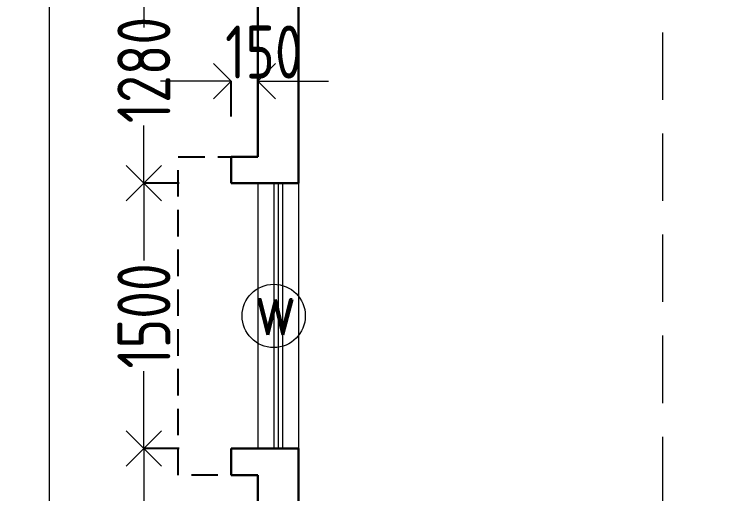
# Model space of a CAD drawing. Header units: inches. Extents: x -605 to 2991212, y -2872845 to 0.
# Drawn here: x 2173762 to 2177802, y -2632621 to -2629910 of the extents above; entities that cross this region are included whole.
import ezdxf

# ---------------------------------------------------------------- set-up
doc = ezdxf.new("R2010")
doc.units = ezdxf.units.IN
doc.header["$LTSCALE"] = 600
doc.header["$MEASUREMENT"] = 0
doc.linetypes.add('DASHED', pattern=[19.05, 12.7, -6.35])
doc.linetypes.add('DASHED2', pattern=[0.375, 0.25, -0.125])
for name, color, linetype, lineweight in [('DIM', 251, 'Continuous', 0), ('object dash', 250, 'DASHED', 5), ('TEXT', 7, 'Continuous', 0), ('WALLS', 7, 'Continuous', 30)]:
    doc.layers.add(name, color=color, linetype=linetype, lineweight=lineweight)
doc.layers.add('SnT-ROAD', color=25, linetype='Continuous')
doc.layers.add('window', color=7, linetype='Continuous', lineweight=15, true_color=0x735461)
doc.styles.add('DIM', font='geniso.shx', dxfattribs={"width": 0.85})
doc.styles.add('PV_ROMAND', font='romand.shx')
doc.dimstyles.new('ST-100', dxfattribs={"dimscale": 100, "dimtxt": 2.5, "dimasz": 2, "dimexe": 0.18, "dimexo": 0.0625, "dimgap": 0.2, "dimtad": 0, "dimdec": 0, "dimzin": 0, "dimdsep": 46, "dimtxsty": 'DIM', "dimblk": 'OPEN90', "dimcen": 0.09, "dimclrd": 256, "dimclrt": 7, "dimadec": 0, "dimazin": 0, "dimtfac": 1, "dimtdec": 0, "dimtofl": 0, "dimtmove": 0, "dimatfit": 3, "dimldrblk": 'OPEN90', "dimfxl": 1, "dimtolj": 1, "dimtzin": 0, "dimlwd": -1, "dimarcsym": 0})

# ---------------------------------------------------------------- blocks, each defined once
blk = doc.blocks.new('_Open90')
at = {"color": 0, "linetype": 'ByBlock', "lineweight": -2}
for p, q in [((-0.5, 0.5), (0, 0)), ((0, 0), (-1, 0)), ((0, 0), (-0.5, -0.5))]:
    blk.add_line(p, q, dxfattribs=at)
blk = doc.blocks.new('*D1669')
at = {"layer": 'Defpoints', "color": 0}
for p in [(2174989.2, -2628655.5), (2174495.2, -2629585.5), (2174989.2, -2629585.5)]:
    blk.add_point(p, dxfattribs=at)
at = {"layer": 'DIM'}
for p, q in [((2174495.2, -2628455.5), (2174495.2, -2628255.5)), ((2174495.2, -2629785.5), (2174495.2, -2629985.5))]:
    blk.add_line(p, q, dxfattribs=at)
at = {"layer": 'DIM', "color": 0, "lineweight": -2}
for p, q in [((2174695.2, -2628655.5), (2174495.2, -2628655.5)), ((2174695.2, -2629585.5), (2174495.2, -2629585.5))]:
    blk.add_line(p, q, dxfattribs=at)
at = {"layer": 'DIM', "xscale": 200, "yscale": 200, "zscale": 200}
for p, rotation in [((2174495.2, -2628655.5), 270), ((2174495.2, -2629585.5), 90)]:
    blk.add_blockref('_Open90', p, dxfattribs=dict(at, rotation=rotation))
at = {"layer": 'DIM', "color": 7, "insert": (2174495.2, -2629120.5), "char_height": 300, "attachment_point": 5, "rotation": 90, "style": 'DIM'}
blk.add_mtext('\\A1;930', dxfattribs=at)
blk = doc.blocks.new('*D1670')
at = {"layer": 'Defpoints', "color": 0}
for p in [(2175139.2, -2629585.5), (2174495.2, -2630865.5), (2175139.2, -2630865.5)]:
    blk.add_point(p, dxfattribs=at)
at = {"layer": 'DIM', "color": 0, "lineweight": -2}
for p, q in [((2174695.2, -2629585.5), (2174495.2, -2629585.5)), ((2174695.2, -2630865.5), (2174495.2, -2630865.5))]:
    blk.add_line(p, q, dxfattribs=at)
at = {"layer": 'DIM'}
for p, q in [((2174495.2, -2629785.5), (2174495.2, -2629912.1)), ((2174495.2, -2630665.5), (2174495.2, -2630538.8))]:
    blk.add_line(p, q, dxfattribs=at)
at = {"layer": 'DIM', "xscale": 200, "yscale": 200, "zscale": 200}
for p, rotation in [((2174495.2, -2629585.5), 90), ((2174495.2, -2630865.5), 270)]:
    blk.add_blockref('_Open90', p, dxfattribs=dict(at, rotation=rotation))
at = {"layer": 'DIM', "color": 7, "insert": (2174495.2, -2630225.5), "char_height": 300, "attachment_point": 5, "rotation": 90, "style": 'DIM'}
blk.add_mtext('\\A1;1280', dxfattribs=at)
blk = doc.blocks.new('*D1671')
at = {"layer": 'Defpoints', "color": 0}
for p in [(2175139.2, -2630865.5), (2174495.2, -2632365.7), (2174989.2, -2632365.7)]:
    blk.add_point(p, dxfattribs=at)
at = {"layer": 'DIM', "color": 0, "lineweight": -2}
for p, q in [((2174695.2, -2630865.5), (2174495.2, -2630865.5)), ((2174695.2, -2632365.7), (2174495.2, -2632365.7))]:
    blk.add_line(p, q, dxfattribs=at)
at = {"layer": 'DIM'}
for p, q in [((2174495.2, -2631065.5), (2174495.2, -2631302.2)), ((2174495.2, -2632165.7), (2174495.2, -2631928.9))]:
    blk.add_line(p, q, dxfattribs=at)
at = {"layer": 'DIM', "xscale": 200, "yscale": 200, "zscale": 200}
for p, rotation in [((2174495.2, -2630865.5), 90), ((2174495.2, -2632365.7), 270)]:
    blk.add_blockref('_Open90', p, dxfattribs=dict(at, rotation=rotation))
at = {"layer": 'DIM', "color": 7, "insert": (2174495.2, -2631615.6), "char_height": 300, "attachment_point": 5, "rotation": 90, "style": 'DIM'}
blk.add_mtext('\\A1;1500', dxfattribs=at)
blk = doc.blocks.new('*D1672')
at = {"layer": 'Defpoints', "color": 0}
for p in [(2174989.2, -2632365.7), (2174495.2, -2634859.5), (2174989.2, -2634859.5)]:
    blk.add_point(p, dxfattribs=at)
at = {"layer": 'DIM', "color": 0, "lineweight": -2}
for p, q in [((2174695.2, -2632365.7), (2174495.2, -2632365.7)), ((2174695.2, -2634859.5), (2174495.2, -2634859.5))]:
    blk.add_line(p, q, dxfattribs=at)
at = {"layer": 'DIM'}
for p, q in [((2174495.2, -2632565.7), (2174495.2, -2633247.9)), ((2174495.2, -2634659.5), (2174495.2, -2633977.3))]:
    blk.add_line(p, q, dxfattribs=at)
at = {"layer": 'DIM', "xscale": 200, "yscale": 200, "zscale": 200}
for p, rotation in [((2174495.2, -2632365.7), 90), ((2174495.2, -2634859.5), 270)]:
    blk.add_blockref('_Open90', p, dxfattribs=dict(at, rotation=rotation))
at = {"layer": 'DIM', "color": 7, "insert": (2174495.2, -2633612.6), "char_height": 300, "attachment_point": 5, "rotation": 90, "style": 'DIM'}
blk.add_mtext('\\A1;2494', dxfattribs=at)
blk = doc.blocks.new('*D1719')
at = {"layer": 'Defpoints', "color": 0}
for p in [(2175139.2, -2630288.7), (2174989.2, -2630715.5), (2175139.2, -2630715.5)]:
    blk.add_point(p, dxfattribs=at)
at = {"layer": 'DIM'}
for p, q in [((2174789.2, -2630288.7), (2174589.2, -2630288.7)), ((2175339.2, -2630288.7), (2175539.2, -2630288.7))]:
    blk.add_line(p, q, dxfattribs=at)
at = {"layer": 'DIM', "color": 0, "lineweight": -2}
for p, q in [((2174989.2, -2630488.7), (2174989.2, -2630288.7)), ((2175139.2, -2630488.7), (2175139.2, -2630288.7))]:
    blk.add_line(p, q, dxfattribs=at)
at = {"layer": 'DIM', "xscale": 200, "yscale": 200, "zscale": 200}
blk.add_blockref('_Open90', (2174989.2, -2630288.7), dxfattribs=at)
at = {"layer": 'DIM', "xscale": 200, "yscale": 200, "zscale": 200, "rotation": 180}
blk.add_blockref('_Open90', (2175139.2, -2630288.7), dxfattribs=at)
at = {"layer": 'DIM', "color": 7, "insert": (2175173.7, -2630123.6), "char_height": 300, "attachment_point": 5, "style": 'DIM'}
blk.add_mtext('\\A1;150', dxfattribs=at)
blk = doc.blocks.new('*D1721')
at = {"layer": 'Defpoints', "color": 0}
for p in [(2173959.3, -2628655.5), (2174989.2, -2628655.5), (2174989.2, -2716075.5)]:
    blk.add_point(p, dxfattribs=at)
at = {"layer": 'DIM', "color": 0, "lineweight": -2}
for p, q in [((2174159.3, -2628655.5), (2173959.3, -2628655.5)), ((2174159.3, -2716075.5), (2173959.3, -2716075.5))]:
    blk.add_line(p, q, dxfattribs=at)
at = {"layer": 'DIM'}
for p, q in [((2173959.3, -2628855.5), (2173959.3, -2671924.6)), ((2173959.3, -2715875.5), (2173959.3, -2672806.3))]:
    blk.add_line(p, q, dxfattribs=at)
at = {"layer": 'DIM', "xscale": 200, "yscale": 200, "zscale": 200}
for p, rotation in [((2173959.3, -2628655.5), 90), ((2173959.3, -2716075.5), 270)]:
    blk.add_blockref('_Open90', p, dxfattribs=dict(at, rotation=rotation))
at = {"layer": 'DIM', "color": 7, "insert": (2173959.3, -2672365.5), "char_height": 300, "attachment_point": 5, "rotation": 90, "style": 'DIM'}
blk.add_mtext('\\A1;87420', dxfattribs=at)
blk = doc.blocks.new('sdfvgfdd')
at = {"layer": 'TEXT'}
blk.add_circle((2432365.2, -2352024.6), 178.8, dxfattribs=at)
at = {"layer": 'TEXT', "insert": (2432263.3, -2351931.7), "char_height": 200, "attachment_point": 1, "style": 'PV_ROMAND'}
blk.add_mtext('W', dxfattribs=at)

msp = doc.modelspace()

# ---------------------------------------------------------------- linework, layer by layer
at = {"color": 7, "linetype": 'DASHED2'}
for p, q in [((2174689.2, -2632515.7), (2174689.2, -2630715.5)), ((2174689.2, -2630715.5), (2175139.2, -2630715.5)), ((2175139.2, -2632515.7), (2174689.2, -2632515.7))]:
    msp.add_line(p, q, dxfattribs=at)
at = {"layer": 'object dash', "color": 1, "ltscale": 0.05}
msp.add_lwpolyline([(2177801.9, -2717261.6), (2177429, -2717261.6), (2177429, -2626488), (2177801.9, -2626488)], dxfattribs=at)
at = {"layer": 'WALLS', "linetype": 'ByBlock'}
for p, q in [((2175139.2, -2628805.5), (2175139.2, -2630715.5)), ((2175369.2, -2629035.5), (2175369.2, -2630865.5)), ((2174989.2, -2630865.5), (2174989.2, -2630715.5)), ((2174989.2, -2630715.5), (2175139.2, -2630715.5)), ((2175139.2, -2630865.5), (2174989.2, -2630865.5)), ((2175139.2, -2630865.5), (2175369.2, -2630865.5)), ((2175139.2, -2632365.5), (2174989.2, -2632365.7)), ((2174989.2, -2632365.7), (2174989.2, -2632515.7)), ((2175139.2, -2632365.5), (2175369.2, -2632365.5)), ((2175369.2, -2632365.5), (2175369.2, -2634859.5)), ((2174989.2, -2632515.7), (2175139.2, -2632515.7)), ((2175139.2, -2632515.7), (2175139.2, -2634709.5))]:
    msp.add_line(p, q, dxfattribs=at)
at = {"layer": 'window', "color": 146, "linetype": 'ByBlock', "true_color": 0x105689}
for p, q in [((2175139.2, -2630865.5), (2175139.2, -2632365.5)), ((2175229.2, -2630865.5), (2175229.2, -2632365.5)), ((2175254.2, -2630865.5), (2175254.2, -2632365.5)), ((2175279.2, -2630865.5), (2175279.2, -2632365.5)), ((2175369.2, -2630865.5), (2175369.2, -2632365.5))]:
    msp.add_line(p, q, dxfattribs=at)

# ---------------------------------------------------------------- block references
at = {"layer": 'SnT-ROAD', "color": 4, "linetype": 'ByBlock'}
msp.add_blockref('sdfvgfdd', (-257136, -279590.8), dxfattribs=at)

# ---------------------------------------------------------------- dimensions: what is measured, and where the dimension line sits
at = {"layer": 'DIM'}
for base, p1, p2, picture, middle in [((2174495.2, -2629585.5), (2174989.2, -2628655.5), (2174989.2, -2629585.5), '*D1669', (2174495.2, -2629120.5)), ((2173959.3, -2628655.5), (2174989.2, -2716075.5), (2174989.2, -2628655.5), '*D1721', (2173959.3, -2672365.5)), ((2174495.2, -2630865.5), (2175139.2, -2629585.5), (2175139.2, -2630865.5), '*D1670', (2174495.2, -2630225.5)), ((2174495.2, -2632365.7), (2175139.2, -2630865.5), (2174989.2, -2632365.7), '*D1671', (2174495.2, -2631615.6)), ((2174495.2, -2634859.5), (2174989.2, -2632365.7), (2174989.2, -2634859.5), '*D1672', (2174495.2, -2633612.6))]:
    dim = msp.add_linear_dim(base=base, p1=p1, p2=p2, angle=90, dimstyle='ST-100', override={"dimtxt": 3, "dimexe": 0, "dimexo": 0, "dimtmove": 1, "dimfxl": 2, "dimfxlon": 1, "dimtfillclr": 256, "dimarcsym": 1}, dxfattribs=at)
    dim.commit()
    dim.dimension.update_dxf_attribs({"geometry": picture, "text_midpoint": middle})
dim = msp.add_linear_dim(base=(2175139.2, -2630288.7), p1=(2174989.2, -2630715.5), p2=(2175139.2, -2630715.5), dimstyle='ST-100', override={"dimtxt": 3, "dimexe": 0, "dimexo": 0, "dimtmove": 1, "dimfxl": 2, "dimfxlon": 1, "dimtfillclr": 256, "dimarcsym": 1}, dxfattribs=at)
dim.commit()
dim.dimension.update_dxf_attribs({"geometry": '*D1719', "text_midpoint": (2175173.7, -2630123.6)})

doc.saveas('drawing.dxf')
